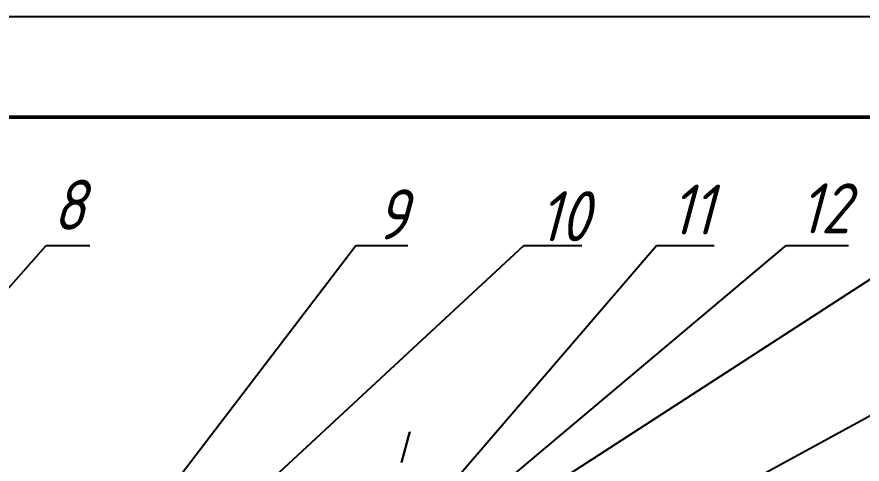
# Model space of a CAD drawing. Header units: millimetres. Extents: x 579 to 4020, y 235 to 1416.
# Drawn here: x 1023 to 1107.4, y 957.7 to 1002.3 of the extents above; entities that cross this region are included whole.
import ezdxf

# ---------------------------------------------------------------- set-up
doc = ezdxf.new("R2010")
doc.units = ezdxf.units.MM
doc.header["$LTSCALE"] = 0.3
for name, color, linetype, lineweight in [('图框线', 7, 'Continuous', 50), ('尺寸标注', 7, 'Continuous', 25), ('细实线', 7, 'Continuous', 25)]:
    doc.layers.add(name, color=color, linetype=linetype, lineweight=lineweight)
doc.styles.add('数字样式', font='gbeitc.shx', dxfattribs={"height": 5, "bigfont": 'gbcbig.shx'})

msp = doc.modelspace()

# ---------------------------------------------------------------- linework, layer by layer
at = {"layer": '图框线', "ltscale": 0.3}
msp.add_line((1162.86257, 992.33918), (603.86257, 992.33918), dxfattribs=at)
at = {"layer": '尺寸标注', "ltscale": 0.3}
msp.add_line((1172.86257, 1002.33918), (578.86257, 1002.33918), dxfattribs=at)
at = {"layer": '细实线', "ltscale": 0.3}
for p, q in [((996.2925, 945.95864), (1025.91239, 979.52683)), ((1025.91239, 979.52683), (1030.2847, 979.52683)), ((1032.11985, 947.14052), (1056.8631, 979.52683)), ((1035.76816, 944.40966), (1073.64767, 979.52683)), ((1056.8631, 979.52683), (1062.07062, 979.52683)), ((1056.99905, 944.79822), (1086.89934, 979.52683)), ((1057.79802, 944.20573), (1099.85142, 979.52683)), ((1057.96406, 943.62772), (1113.47042, 979.52683)), ((1139.53621, 979.52683), (1073.29049, 943.49884)), ((1073.64767, 979.52683), (1079.43454, 979.52683)), ((1086.89934, 979.52683), (1092.65202, 979.52683)), ((1099.85142, 979.52683), (1106.08865, 979.52683))]:
    msp.add_line(p, q, dxfattribs=at)

# ---------------------------------------------------------------- texts
at = {"layer": '尺寸标注', "lineweight": 15, "ltscale": 0.3, "style": '数字样式'}
msp.add_text('Ⅰ', height=3.5, dxfattribs=at).set_placement((1060.07405, 957.51526))
at = {"layer": '细实线', "color": 2, "ltscale": 0.3, "insert": (1026.57571, 986.08437), "char_height": 5, "width": 13.868704, "attachment_point": 1, "style": '数字样式'}
msp.add_mtext('{\\C256;8}', dxfattribs=at)
at = {"layer": '细实线', "ltscale": 0.3, "char_height": 5, "attachment_point": 1, "style": '数字样式'}
for s, insert, width in [('11', (1088.29908, 985.60778), 50.2354075), ('12', (1101.17203, 985.72756), 37.5303757), ('9', (1058.87175, 985.12872), 78.6276398), ('10', (1075.12688, 984.94321), 8.9777833)]:
    msp.add_mtext(s, dxfattribs=dict(at, insert=insert, width=width))

doc.saveas('drawing.dxf')
